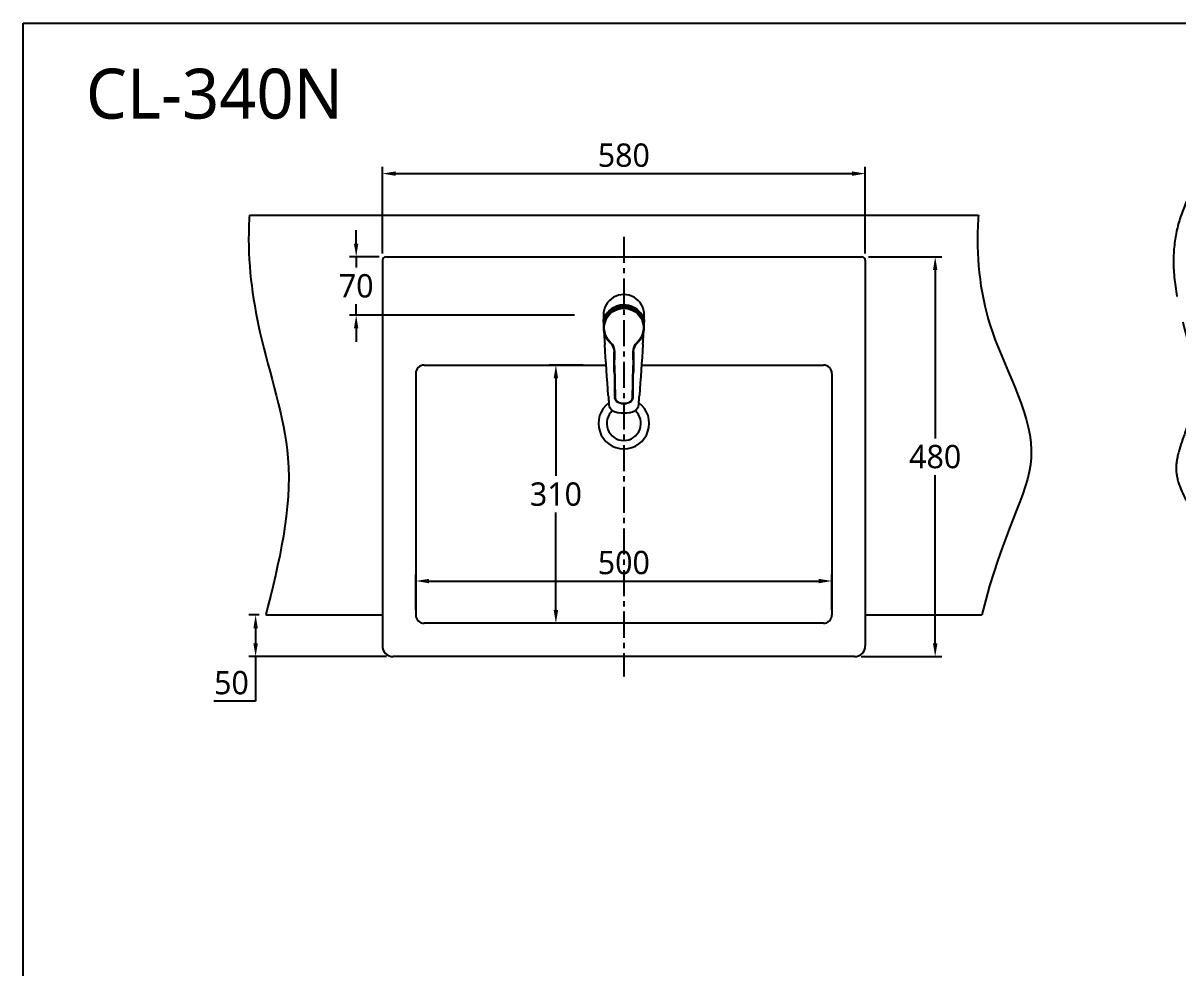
# Model space of a CAD drawing. Extents: x 0 to 3651, y -181 to 2100.
# Drawn here: x 0 to 1387, y 966 to 2100 of the extents above; entities that cross this region are included whole.
import ezdxf

# ---------------------------------------------------------------- set-up
doc = ezdxf.new("R2010")
doc.units = 0
doc.header["$LTSCALE"] = 25
doc.header["$MEASUREMENT"] = 0
doc.linetypes.add('CENTER', pattern=[2, 1.25, -0.25, 0.25, -0.25])
doc.linetypes.add('PHANTOM', pattern=[2.5, 1.25, -0.25, 0.25, -0.25, 0.25, -0.25])
doc.layers.get('0').update_dxf_attribs({"linetype": 'CONTINUOUS'})
doc.layers.get('DEFPOINTS').update_dxf_attribs({"linetype": 'CONTINUOUS'})
for name, color, linetype in [('1', 1, 'CONTINUOUS'), ('3', 3, 'CONTINUOUS'), ('5', 5, 'CONTINUOUS'), ('SA-DOOR', 4, 'CONTINUOUS')]:
    doc.layers.add(name, color=color, linetype=linetype)
doc.styles.add('GHS', font='romans', dxfattribs={"bigfont": 'ghs'})
doc.styles.get("Standard").update_dxf_attribs({"font": 'NanumGothic.ttf'})
doc.dimstyles.get("Standard").update_dxf_attribs({"dimtxt": 2.5, "dimasz": 2, "dimexe": 2, "dimexo": 1, "dimgap": 1.5, "dimtad": 1, "dimdec": 0, "dimlfac": 10, "dimrnd": 0.5, "dimzin": 0, "dimdsep": 46, "dimtxsty": 'Standard', "dimcen": 0, "dimclrt": 2, "dimadec": 0, "dimazin": 0, "dimtfac": 1, "dimtdec": 0, "dimtmove": 0, "dimatfit": 3, "dimfxl": 1, "dimtolj": 1, "dimtzin": 0, "dimarcsym": 0})

# ---------------------------------------------------------------- blocks, each defined once
blk = doc.blocks.new('*D15')
at = {"layer": '3', "color": 3, "lineweight": -2, "transparency": 16777216}
for p, q in [((431.6, 1823.4), (431.6, 1927.3)), ((447.6, 1919.3), (995.6, 1919.3)), ((1011.6, 1823.4), (1011.6, 1927.3))]:
    blk.add_line(p, q, dxfattribs=at)
at = {"layer": '3', "color": 3, "transparency": 16777216}
for points in [[(447.6, 1922), (447.6, 1916.6), (431.6, 1919.3)], [(995.6, 1922), (995.6, 1916.6), (1011.6, 1919.3)]]:
    blk.add_solid(points, dxfattribs=at)
at = {"layer": 'DEFPOINTS', "color": 0, "transparency": 16777216}
for p in [(1011.6, 1919.3), (431.6, 1815.4), (1011.6, 1815.4)]:
    blk.add_point(p, dxfattribs=at)
at = {"layer": '3', "color": 2, "transparency": 16777216, "insert": (721.6, 1941.3), "char_height": 28, "attachment_point": 5}
blk.add_mtext('\\A1;580', dxfattribs=at)
blk = doc.blocks.new('*D16')
at = {"layer": '1', "color": 3, "lineweight": -2, "transparency": 16777216}
for p, q in [((672.6, 1689.4), (632, 1689.4)), ((640, 1673.4), (640, 1556.4)), ((640, 1395.4), (640, 1512.4)), ((713.6, 1379.4), (632, 1379.4))]:
    blk.add_line(p, q, dxfattribs=at)
at = {"layer": '1', "color": 3, "transparency": 16777216}
for points in [[(637.3, 1673.4), (642.7, 1673.4), (640, 1689.4)], [(637.3, 1395.4), (642.7, 1395.4), (640, 1379.4)]]:
    blk.add_solid(points, dxfattribs=at)
at = {"layer": 'DEFPOINTS', "color": 0, "transparency": 16777216}
for p in [(680.6, 1689.4), (640, 1379.4), (721.6, 1379.4)]:
    blk.add_point(p, dxfattribs=at)
at = {"layer": '1', "color": 2, "transparency": 16777216, "insert": (640, 1534.4), "char_height": 28, "attachment_point": 5}
blk.add_mtext('\\A1;310', dxfattribs=at)
blk = doc.blocks.new('*D17')
at = {"layer": '3', "color": 3, "lineweight": -2, "transparency": 16777216}
for p, q in [((471.6, 1395.4), (471.6, 1438.2)), ((487.6, 1430.2), (955.6, 1430.2)), ((971.6, 1395.4), (971.6, 1438.2))]:
    blk.add_line(p, q, dxfattribs=at)
at = {"layer": '3', "color": 3, "transparency": 16777216}
for points in [[(487.6, 1432.8), (487.6, 1427.5), (471.6, 1430.2)], [(955.6, 1432.8), (955.6, 1427.5), (971.6, 1430.2)]]:
    blk.add_solid(points, dxfattribs=at)
at = {"layer": 'DEFPOINTS', "color": 0, "transparency": 16777216}
for p in [(971.6, 1430.2), (471.6, 1387.4), (971.6, 1387.4)]:
    blk.add_point(p, dxfattribs=at)
at = {"layer": '3', "color": 2, "transparency": 16777216, "insert": (721.6, 1452.2), "char_height": 28, "attachment_point": 5}
blk.add_mtext('\\A1;500', dxfattribs=at)
blk = doc.blocks.new('*D22')
at = {"layer": '1', "color": 3, "lineweight": -2, "transparency": 16777216}
for p, q in [((283.6, 1389.4), (271.3, 1389.4)), ((279.3, 1373.4), (279.3, 1355.4)), ((436.6, 1339.4), (271.3, 1339.4)), ((279.3, 1339.4), (279.3, 1286)), ((279.3, 1286), (229.3, 1286))]:
    blk.add_line(p, q, dxfattribs=at)
at = {"layer": '1', "color": 3, "transparency": 16777216}
for points in [[(276.6, 1373.4), (282, 1373.4), (279.3, 1389.4)], [(276.6, 1355.4), (282, 1355.4), (279.3, 1339.4)]]:
    blk.add_solid(points, dxfattribs=at)
at = {"layer": 'DEFPOINTS', "color": 0, "transparency": 16777216}
for p in [(279.3, 1389.4), (291.6, 1389.4), (444.6, 1339.4)]:
    blk.add_point(p, dxfattribs=at)
at = {"layer": '1', "color": 2, "transparency": 16777216, "insert": (250.3, 1308), "char_height": 28, "attachment_point": 5}
blk.add_mtext('\\A1;50', dxfattribs=at)
blk = doc.blocks.new('*D24')
at = {"layer": '1', "color": 3, "lineweight": -2, "transparency": 16777216}
for p, q in [((400.1, 1835.4), (400.1, 1851.4)), ((427.6, 1819.4), (392.1, 1819.4)), ((400.1, 1819.4), (400.1, 1806.4)), ((400.1, 1749.4), (400.1, 1762.4)), ((662.5, 1749.4), (392.1, 1749.4)), ((400.1, 1733.4), (400.1, 1717.4))]:
    blk.add_line(p, q, dxfattribs=at)
at = {"layer": '1', "color": 3, "transparency": 16777216}
for points in [[(397.4, 1835.4), (402.7, 1835.4), (400.1, 1819.4)], [(397.4, 1733.4), (402.7, 1733.4), (400.1, 1749.4)]]:
    blk.add_solid(points, dxfattribs=at)
at = {"layer": 'DEFPOINTS', "color": 0, "transparency": 16777216}
for p in [(435.6, 1819.4), (400.1, 1749.4), (670.5, 1749.4)]:
    blk.add_point(p, dxfattribs=at)
at = {"layer": '1', "color": 2, "transparency": 16777216, "insert": (400.1, 1784.4), "char_height": 28, "attachment_point": 5}
blk.add_mtext('\\A1;70', dxfattribs=at)
blk = doc.blocks.new('*D26')
at = {"layer": '1', "color": 3, "lineweight": -2, "transparency": 16777216}
for p, q in [((1015.6, 1819.4), (1103.6, 1819.4)), ((1095.6, 1803.4), (1095.6, 1601.4)), ((1095.6, 1355.4), (1095.6, 1557.4)), ((1006.6, 1339.4), (1103.6, 1339.4))]:
    blk.add_line(p, q, dxfattribs=at)
at = {"layer": '1', "color": 3, "transparency": 16777216}
for points in [[(1092.9, 1803.4), (1098.3, 1803.4), (1095.6, 1819.4)], [(1092.9, 1355.4), (1098.3, 1355.4), (1095.6, 1339.4)]]:
    blk.add_solid(points, dxfattribs=at)
at = {"layer": 'DEFPOINTS', "color": 0, "transparency": 16777216}
for p in [(1007.6, 1819.4), (998.6, 1339.4), (1095.6, 1339.4)]:
    blk.add_point(p, dxfattribs=at)
at = {"layer": '1', "color": 2, "transparency": 16777216, "insert": (1095.6, 1579.4), "char_height": 28, "attachment_point": 5}
blk.add_mtext('\\A1;480', dxfattribs=at)

msp = doc.modelspace()

# ---------------------------------------------------------------- linework, layer by layer
at = {"layer": '1'}
for p, q in [((271.9, 1869.4), (1147.6, 1869.4)), ((291.6, 1389.4), (431.6, 1389.4)), ((1011.6, 1389.4), (1151.6, 1389.4))]:
    msp.add_line(p, q, dxfattribs=at)
at = {"layer": '1', "color": 1, "linetype": 'CENTER'}
msp.add_line((721.6, 1843.4), (721.6, 1315.4), dxfattribs=at)
at = {"layer": '1', "color": 7, "linetype": 'Continuous'}
for p, q in [((718.6, 1759.6, 36.5), (718.6, 1760, 36.5)), ((724.6, 1760, 36.5), (724.6, 1759.6, 36.5)), ((697.6, 1737.7, 36.5), (697.6, 1734.1, 36.5)), ((745.6, 1734.1, 36.5), (745.6, 1737.7, 36.5)), ((710, 1695.7, 36.5), (709.9, 1705.2, 36.5)), ((710.4, 1705.2, 36.5), (710.5, 1695.7, 36.5)), ((732.7, 1695.7, 36.5), (732.8, 1705.2, 36.5)), ((733.3, 1705.2, 36.5), (733.2, 1695.7, 36.5)), ((733, 1678.9, 36.5), (733, 1678.9, 36.5)), ((718.5, 1643.4, 36.5), (718.5, 1643.9, 36.5)), ((718.5, 1643.9, 36.5), (724.7, 1643.9, 36.5)), ((718.5, 1643.4, 36.5), (724.7, 1643.4, 36.5)), ((724.7, 1643.4, 36.5), (724.7, 1643.9, 36.5))]:
    msp.add_line(p, q, dxfattribs=at)
at = {"layer": '1', "color": 7, "linetype": 'Continuous', "extrusion": (0, 0, -1)}
for centre, major_axis, ratio, start_param, end_param in [((721.6, 1734.1, 36.5), (0, -24.2), 0.992851, 0.765013, 5.518172), ((721.6, 1734.1, 36.5), (0, -23.7), 0.992543, 0.765013, 5.518172), ((721.6, 1737.7, 36.5), (-24, 0), 0.935718, 0, 1.445468), ((721.6, 1737.7, 36.5), (-24, 0), 0.935718, 1.696124, 3.141593), ((693.9, 1705, 36.5), (0, -16.1), 0.992083, 3.906606, 4.700928), ((693.9, 1705, 36.5), (0, -16.6), 0.992543, 3.906606, 4.700928), ((749.3, 1705, 36.5), (0, -16.6), 0.992543, 1.582257, 2.37658), ((749.3, 1705, 36.5), (0, -16.1), 0.992083, 1.582257, 2.37658), ((717, 1696.1, 36.5), (-2.5, 218.6), 0.032013, 4.633846, 4.710991), ((717, 1696.1, 36.5), (-2.5, 218.6), 0.029729, 4.633846, 4.710991), ((726.2, 1696.1, 36.5), (-2.5, -218.6), 0.029729, 4.713787, 4.790932), ((726.2, 1696.1, 36.5), (-2.5, -218.6), 0.032013, 4.713787, 4.790932)]:
    msp.add_ellipse(centre, major_axis=major_axis, ratio=ratio, start_param=start_param, end_param=end_param, dxfattribs=at)
at = {"layer": '1', "color": 7, "linetype": 'Continuous'}
for centre, major_axis, ratio, start_param, end_param in [((705.3, 1717, 36.5), (-0.348, -0.359), 0.000015, 4.712373, 6.371212), ((737.9, 1717, 36.5), (0.348, -0.359), 0.000015, 6.195158, 7.853998), ((710.4, 1705.2, 36.5), (-0.5, -0.006), 0.000022, 4.712434, 6.281756), ((710.5, 1695.7, 36.5), (-0.5, -0.006), 0.000022, 4.712434, 6.281756), ((732.7, 1695.7, 36.5), (-0.5, 0.006), 0.000022, 3.142304, 4.712343), ((732.8, 1705.2, 36.5), (-0.5, 0.006), 0.000022, 3.142304, 4.712343), ((710.7, 1678.9, 36.5), (-0.5, -0.007), 0.000022, 4.712445, 6.283744), ((732.5, 1678.9, 36.5), (-0.5, 0.007), 0.000022, 3.142373, 4.712333), ((711.1, 1651.3, 36.5), (-0.5, -0.007), 0.000022, 4.712446, 6.284862), ((732.1, 1651.3, 36.5), (-0.5, 0.007), 0.000022, 3.142383, 4.712333)]:
    msp.add_ellipse(centre, major_axis=major_axis, ratio=ratio, start_param=start_param, end_param=end_param, dxfattribs=at)
at = {"layer": '1'}
for points, knots in [([(271.9, 1869.4), (271.6, 1865), (269, 1818.2), (281.4, 1719.2), (335.9, 1567.2), (307.4, 1452.6), (291.6, 1389.4)], [121.477491, 121.477491, 121.477491, 121.477491, 134.790097, 262.823736, 417.289914, 607.794921, 607.794921, 607.794921, 607.794921]), ([(1147.6, 1869.4), (1147.3, 1865), (1144.5, 1818.2), (1155.5, 1719.8), (1243.1, 1580.6), (1175.9, 1490.1), (1151.6, 1389.4)], [12.145434, 12.145434, 12.145434, 12.145434, 13.47901, 26.282374, 41.728991, 55.847145, 55.847145, 55.847145, 55.847145])]:
    msp.add_open_spline(points, degree=3, knots=knots, dxfattribs=at)
at = {"layer": '1', "color": 7, "linetype": 'Continuous'}
for points, knots in [([(724.6, 1759.6, 36.5), (724.6, 1759.5, 36.5), (724.6, 1759.5, 36.5), (724.3, 1759.4, 36.5), (724.2, 1759.4, 36.5), (723.8, 1759.4, 36.5), (723.5, 1759.4, 36.5), (722.9, 1759.4, 36.5), (722.6, 1759.4, 36.5), (722, 1759.4, 36.5), (721.6, 1759.4, 36.5), (720.9, 1759.4, 36.5), (720.6, 1759.4, 36.5), (720, 1759.4, 36.5), (719.7, 1759.4, 36.5), (719.3, 1759.4, 36.5), (719.1, 1759.4, 36.5), (718.8, 1759.5, 36.5), (718.7, 1759.5, 36.5), (718.6, 1759.5, 36.5), (718.6, 1759.6, 36.5), (718.6, 1759.6, 36.5)], [0, 0, 0, 0, 0.106849, 0.106849, 0.213662, 0.213662, 0.32101, 0.32101, 0.428728, 0.428728, 0.535874, 0.535874, 0.642403, 0.642403, 0.74922, 0.74922, 0.856785, 0.856785, 0.964404, 0.964404, 1, 1, 1, 1]), ([(710.7, 1678.9, 36.5), (710.8, 1674.5, 36.5), (710.9, 1670.2, 36.5), (711, 1661, 36.5), (711, 1656.1, 36.5), (711.1, 1651.3, 36.5)], [0, 0, 0, 0, 0.471221, 0.471221, 1, 1, 1, 1]), ([(732.1, 1651.3, 36.5), (732.2, 1655.6, 36.5), (732.2, 1659.9, 36.5), (732.4, 1669.1, 36.5), (732.4, 1674, 36.5), (732.5, 1678.9, 36.5)], [0, 0, 0, 0, 0.471221, 0.471221, 1, 1, 1, 1]), ([(718.5, 1643.4, 36.5), (716.5, 1643.4, 36.5), (714.4, 1644.3, 36.5), (711.5, 1647.2, 36.5), (710.7, 1649.2, 36.5), (710.6, 1651.3, 36.5)], [0, 0, 0, 0, 0.5, 0.5, 1, 1, 1, 1]), ([(711.1, 1651.3, 36.5), (711.1, 1649.3, 36.5), (711.9, 1647.4, 36.5), (714.7, 1644.7, 36.5), (716.6, 1643.9, 36.5), (718.5, 1643.9, 36.5)], [0, 0, 0, 0, 0.5, 0.5, 1, 1, 1, 1]), ([(724.7, 1643.9, 36.5), (726.7, 1643.9, 36.5), (728.6, 1644.7, 36.5), (731.3, 1647.4, 36.5), (732.1, 1649.3, 36.5), (732.1, 1651.3, 36.5)], [0, 0, 0, 0, 0.5, 0.5, 1, 1, 1, 1]), ([(732.6, 1651.3, 36.5), (732.6, 1649.2, 36.5), (731.7, 1647.2, 36.5), (728.8, 1644.3, 36.5), (726.8, 1643.4, 36.5), (724.7, 1643.4, 36.5)], [0, 0, 0, 0, 0.5, 0.5, 1, 1, 1, 1])]:
    msp.add_open_spline(points, degree=3, knots=knots, dxfattribs=at)
for points in [[(710.2, 1678.9, 36.5), (710.4, 1665.1, 36.5), (710.6, 1651.3, 36.5)], [(732.6, 1651.3, 36.5), (732.8, 1665.1, 36.5), (733, 1678.9, 36.5)]]:
    msp.add_open_spline(points, degree=2, dxfattribs=at)
at = {"layer": '3', "color": 7}
for p, q in [((435.6, 1819.4), (1007.6, 1819.4)), ((431.6, 1815.4), (431.6, 1352.4)), ((1011.6, 1815.4), (1011.6, 1352.4)), ((471.6, 1679.4), (471.6, 1389.4)), ((481.6, 1689.4), (700.4, 1689.4)), ((742.8, 1689.4), (961.6, 1689.4)), ((971.6, 1679.4), (971.6, 1389.4)), ((961.6, 1379.4), (481.6, 1379.4)), ((998.6, 1339.4), (444.6, 1339.4))]:
    msp.add_line(p, q, dxfattribs=at)
for centre, radius, start, end in [((435.6, 1815.4), 4, 90, 180), ((1007.6, 1815.4), 4, 0, 90), ((481.6, 1679.4), 10, 90, 180), ((961.6, 1679.4), 10, 0, 90), ((721.6, 1619.4), 30.5, 126.2861, 53.7139), ((721.6, 1619.4), 20.5, 131.1923, 48.8077), ((481.6, 1389.4), 10, 180, 270), ((961.6, 1389.4), 10, 270, 0), ((444.6, 1352.4), 13, 180, 270), ((998.6, 1352.4), 13, 270, 0)]:
    msp.add_arc(centre, radius, start, end, dxfattribs=at)
at = {"layer": '3', "color": 2, "linetype": 'PHANTOM', "ltscale": 5}
msp.add_open_spline([(1417.1, 1920.3), (1389, 1877.9), (1366.1, 1813.9), (1425.4, 1643.4), (1360.2, 1563), (1433.4, 1485.9), (1420.8, 1432.6), (1407, 1407.9)], degree=3, knots=[1.286047, 1.286047, 1.286047, 1.286047, 13.701909, 20.218462, 29.347318, 38.324862, 46.033082, 46.033082, 46.033082, 46.033082], dxfattribs=at)
at = {"layer": '5', "color": 7, "linetype": 'Continuous'}
for p, q in [((697.1, 1749.4, 36.5), (697.1, 1741.4, 36.5)), ((746.1, 1741.4, 36.5), (746.1, 1749.4, 36.5))]:
    msp.add_line(p, q, dxfattribs=at)
msp.add_ellipse((721.6, 1749.4), major_axis=(0, -24.7), ratio=0.992546, start_param=1.570796, end_param=4.712389, dxfattribs=at)
at = {"layer": '5', "color": 7, "linetype": 'Continuous', "extrusion": (0, 0, -1)}
for major_axis, start_param, end_param in [((-300.5, 4332.8), 4.757445, 4.771564), ((-300.5, -4332.8), 4.653214, 4.667333)]:
    msp.add_ellipse((721.6, 1458.1, 36.5), major_axis=major_axis, ratio=0.001187, start_param=start_param, end_param=end_param, dxfattribs=at)
at = {"layer": '5', "color": 7, "linetype": 'Continuous'}
for points, knots in [([(702, 1752.3, 36.5), (704.3, 1755.3, 36.5), (707.2, 1757.7, 36.5), (712.3, 1760.2, 36.5), (714.1, 1760.9, 36.5), (717.8, 1761.8, 36.5), (719.7, 1762, 36.5), (725.4, 1762, 36.5), (729.2, 1761.1, 36.5), (736, 1757.8, 36.5), (739, 1755.3, 36.5), (741.2, 1752.3, 36.5)], [0, 0, 0, 0, 0.25, 0.25, 0.375, 0.375, 0.5, 0.5, 0.75, 0.75, 1, 1, 1, 1]), ([(699.5, 1748.3, 36.5), (699.5, 1748.2, 36.5), (698.8, 1746.7, 36.5), (697.6, 1743.6, 36.5), (697.1, 1739.5, 36.5), (697.1, 1736.8, 36.5), (697.2, 1735.6, 36.5), (697.3, 1734.8, 36.5), (697.4, 1733, 36.5), (697.6, 1731.5, 36.5), (697.7, 1730.4, 36.5)], [0, 0, 0, 0, 0.00964, 0.277538, 0.544008, 0.678609, 0.71237, 0.746136, 0.813663, 1, 1, 1, 1]), ([(699.5, 1748.3, 36.5), (699.8, 1748.8, 36.5), (700.1, 1749.4, 36.5), (700.5, 1750.2, 36.5), (700.6, 1750.5, 36.5), (700.7, 1751, 36.5), (700.6, 1751, 36.5), (700.3, 1750.8, 36.5), (699.8, 1750.3, 36.5), (698.9, 1749, 36.5), (698.4, 1748.1, 36.5), (697.8, 1746.4, 36.5), (697.7, 1745.7, 36.5), (697.4, 1744.4, 36.5), (697.3, 1743.6, 36.5), (697.2, 1742.8, 36.5)], [0, 0, 0, 0, 0.0625, 0.0625, 0.125, 0.125, 0.25, 0.25, 0.5, 0.5, 0.75, 0.75, 0.875, 0.875, 1, 1, 1, 1]), ([(697.2, 1742.5, 36.5), (697.2, 1743.3, 36.5), (697.3, 1744, 36.5), (697.6, 1745.3, 36.5), (697.8, 1745.9, 36.5), (698.3, 1747.6, 36.5), (698.7, 1748.5, 36.5), (699.6, 1749.9, 36.5), (700, 1750.4, 36.5), (700.5, 1750.8, 36.5), (700.6, 1750.8, 36.5), (700.6, 1750.5, 36.5), (700.5, 1750.4, 36.5), (700.1, 1749.6, 36.5), (699.8, 1749, 36.5), (699.5, 1748.4, 36.5)], [0, 0, 0, 0, 0.125, 0.125, 0.25, 0.25, 0.5, 0.5, 0.75, 0.75, 0.875, 0.875, 0.9375, 0.9375, 1, 1, 1, 1]), ([(699.5, 1748.4, 36.5), (698.5, 1746.2, 36.5), (697.8, 1743.9, 36.5), (697.3, 1740.7, 36.5), (697.2, 1740, 36.5), (697.2, 1739.2, 36.5)], [0, 0, 0, 0, 0.758346, 0.758346, 1, 1, 1, 1]), ([(702, 1752.3, 36.5), (701.5, 1751.6, 36.5), (700.6, 1750.4, 36.5), (699.9, 1749, 36.5), (699.5, 1748.3, 36.5)], [0, 0, 0, 0, 0.500004, 1, 1, 1, 1]), ([(743.7, 1748.3, 36.5), (743.3, 1749, 36.5), (742.6, 1750.4, 36.5), (741.7, 1751.6, 36.5), (741.2, 1752.3, 36.5)], [0, 0, 0, 0, 0.499996, 1, 1, 1, 1]), ([(746, 1742.8, 36.5), (746, 1743.6, 36.5), (745.9, 1744.4, 36.5), (745.6, 1745.7, 36.5), (745.4, 1746.4, 36.5), (744.8, 1748.1, 36.5), (744.3, 1749, 36.5), (743.4, 1750.3, 36.5), (743, 1750.8, 36.5), (742.6, 1751, 36.5), (742.5, 1751, 36.5), (742.6, 1750.5, 36.5), (742.8, 1750.2, 36.5), (743.2, 1749.4, 36.5), (743.4, 1748.8, 36.5), (743.7, 1748.3, 36.5)], [0, 0, 0, 0, 0.125, 0.125, 0.25, 0.25, 0.5, 0.5, 0.75, 0.75, 0.875, 0.875, 0.9375, 0.9375, 1, 1, 1, 1]), ([(743.7, 1748.4, 36.5), (743.4, 1749, 36.5), (743.1, 1749.6, 36.5), (742.7, 1750.4, 36.5), (742.7, 1750.5, 36.5), (742.6, 1750.8, 36.5), (742.8, 1750.8, 36.5), (743.2, 1750.4, 36.5), (743.6, 1749.9, 36.5), (744.5, 1748.5, 36.5), (744.9, 1747.6, 36.5), (745.5, 1745.9, 36.5), (745.6, 1745.3, 36.5), (745.9, 1744, 36.5), (746, 1743.3, 36.5), (746.1, 1742.5, 36.5)], [0, 0, 0, 0, 0.0625, 0.0625, 0.125, 0.125, 0.25, 0.25, 0.5, 0.5, 0.75, 0.75, 0.875, 0.875, 1, 1, 1, 1]), ([(746.1, 1739.2, 36.5), (746, 1740, 36.5), (746, 1740.7, 36.5), (745.5, 1743.9, 36.5), (744.7, 1746.2, 36.5), (743.7, 1748.4, 36.5)], [0, 0, 0, 0, 0.241708, 0.241708, 1, 1, 1, 1]), ([(745.6, 1730.4, 36.5), (745.7, 1731.5, 36.5), (745.8, 1733, 36.5), (745.9, 1734.8, 36.5), (746, 1735.6, 36.5), (746.1, 1736.8, 36.5), (746.2, 1739.5, 36.5), (745.6, 1743.6, 36.5), (744.5, 1746.7, 36.5), (743.7, 1748.2, 36.5), (743.7, 1748.3, 36.5)], [0, 0, 0, 0, 0.186337, 0.253864, 0.28763, 0.321391, 0.455992, 0.722462, 0.99036, 1, 1, 1, 1]), ([(697.2, 1742.8, 36.5), (697.2, 1742.8, 36.5), (697.2, 1742.9, 36.5), (697.2, 1743, 36.5), (697.2, 1743, 36.5)], [0, 0, 0, 0, 0.363263, 1, 1, 1, 1]), ([(746, 1743, 36.5), (746, 1743, 36.5), (746, 1742.9, 36.5), (746, 1742.8, 36.5), (746, 1742.8, 36.5)], [0, 0, 0, 0, 0.636737, 1, 1, 1, 1]), ([(697.7, 1730.4, 36.5), (697.7, 1729.9, 36.5), (697.8, 1727.7, 36.5), (698, 1724.7, 36.5), (698.2, 1721.4, 36.5), (698.4, 1718.1, 36.5), (698.6, 1715.7, 36.5), (698.7, 1714, 36.5)], [0, 0, 0, 0, 0.093675, 0.395779, 0.546834, 0.69789, 1, 1, 1, 1]), ([(744.5, 1714, 36.5), (744.6, 1715.7, 36.5), (744.8, 1718.1, 36.5), (745, 1721.4, 36.5), (745.2, 1724.7, 36.5), (745.4, 1727.7, 36.5), (745.5, 1729.9, 36.5), (745.6, 1730.4, 36.5)], [0, 0, 0, 0, 0.30211, 0.453166, 0.604221, 0.906325, 1, 1, 1, 1]), ([(713.2, 1632.7, 36.5), (710.7, 1633, 36.5), (708.3, 1634.3, 36.5), (704.8, 1638.2, 36.5), (703.8, 1640.7, 36.5), (703.6, 1643.2, 36.5)], [0, 0, 0, 0, 0.5, 0.5, 1, 1, 1, 1]), ([(739.6, 1643.2, 36.5), (739.4, 1640.7, 36.5), (738.4, 1638.2, 36.5), (734.9, 1634.3, 36.5), (732.6, 1633, 36.5), (730, 1632.7, 36.5)], [0, 0, 0, 0, 0.5, 0.5, 1, 1, 1, 1])]:
    msp.add_open_spline(points, degree=3, knots=knots, dxfattribs=at)
for points, degree in [([(702, 1752.3, 36.5), (701.9, 1752.3, 36.5), (701.6, 1752.3, 36.5), (701, 1751.8, 36.5), (700.3, 1751.1, 36.5), (699.5, 1750.1, 36.5), (698.7, 1748.8, 36.5), (698, 1747.2, 36.5), (697.5, 1745.3, 36.5), (697.3, 1743.8, 36.5), (697.2, 1743, 36.5)], 3), ([(699.5, 1748.4, 36.5), (699.5, 1748.4, 36.5), (699.5, 1748.3, 36.5), (699.5, 1748.3, 36.5)], 3), ([(746, 1743, 36.5), (746, 1743.8, 36.5), (745.7, 1745.3, 36.5), (745.2, 1747.2, 36.5), (744.5, 1748.8, 36.5), (743.7, 1750.1, 36.5), (743, 1751.1, 36.5), (742.2, 1751.8, 36.5), (741.6, 1752.3, 36.5), (741.3, 1752.3, 36.5), (741.2, 1752.3, 36.5)], 3), ([(743.7, 1748.3, 36.5), (743.7, 1748.3, 36.5), (743.7, 1748.4, 36.5), (743.7, 1748.4, 36.5)], 3), ([(697.2, 1742.8, 36.5), (697.1, 1742.2, 36.5), (697.1, 1741.7, 36.5), (697.1, 1740.9, 36.5)], 3), ([(697.1, 1741.1, 36.5), (697.1, 1741.7, 36.5), (697.1, 1742.1, 36.5), (697.2, 1742.5, 36.5)], 3), ([(697.1, 1741.5, 36.5), (697.1, 1741.1, 36.5)], 1), ([(697.2, 1743, 36.5), (697.2, 1742.9, 36.5), (697.2, 1742.8, 36.5), (697.2, 1742.7, 36.5)], 3), ([(697.2, 1742.8, 36.5), (697.2, 1742.7, 36.5), (697.2, 1742.6, 36.5), (697.2, 1742.5, 36.5)], 3), ([(746.1, 1742.7, 36.5), (746.1, 1742.8, 36.5), (746.1, 1742.9, 36.5), (746, 1743, 36.5)], 3), ([(746.1, 1742.5, 36.5), (746.1, 1742.6, 36.5), (746.1, 1742.7, 36.5), (746, 1742.8, 36.5)], 3), ([(746.1, 1740.9, 36.5), (746.1, 1741.7, 36.5), (746.1, 1742.2, 36.5), (746, 1742.8, 36.5)], 3), ([(746.1, 1742.5, 36.5), (746.1, 1742.1, 36.5), (746.1, 1741.7, 36.5), (746.1, 1741.1, 36.5)], 3), ([(746.1, 1741.1, 36.5), (746.1, 1741.5, 36.5)], 1), ([(702.9, 1652.9, 36.5), (703.1, 1650.6, 36.5), (703.3, 1648.2, 36.5), (703.4, 1645.8, 36.5)], 3), ([(739.8, 1645.8, 36.5), (740, 1648.2, 36.5), (740.1, 1650.6, 36.5), (740.3, 1652.9, 36.5)], 3), ([(713.2, 1632.7, 36.5), (718.8, 1631.9, 36.5), (724.4, 1631.9, 36.5), (730, 1632.7, 36.5)], 3)]:
    msp.add_open_spline(points, degree=degree, dxfattribs=at)
for points, weights in [([(703.4, 1645.8, 36.5), (703.5, 1644.5, 36.5), (703.6, 1643.2, 36.5)], [0.500000017234, 0.499999982766, 0.500000017234]), ([(739.6, 1643.2, 36.5), (739.7, 1644.5, 36.5), (739.8, 1645.8, 36.5)], [0.500000019311, 0.499999980689, 0.500000019311])]:
    msp.add_rational_spline(points, weights, degree=2, dxfattribs=at)
at = {"layer": 'SA-DOOR', "color": 7}
msp.add_lwpolyline([(0, 2100), (3650.6, 2100), (3650.6, -181.5), (0, -181.5)], close=True, dxfattribs=at)

# ---------------------------------------------------------------- texts
at = {"insert": (75.4, 2045.3), "char_height": 60, "width": 999.948, "attachment_point": 1, "style": 'GHS'}
msp.add_mtext('{\\fNanumGothic|b0|i0|c0|p50;CL-340N}', dxfattribs=at)

# ---------------------------------------------------------------- dimensions: what is measured, and where the dimension line sits
at = {"layer": '1'}
for base, p1, p2, picture, middle in [((400.1, 1749.4), (435.6, 1819.4), (670.5, 1749.4), '*D24', (400.1, 1784.4)), ((279.3, 1389.4), (444.6, 1339.4), (291.6, 1389.4), '*D22', (250.3, 1286))]:
    dim = msp.add_linear_dim(base=base, p1=p1, p2=p2, angle=90, dimstyle='Standard', override={"dimscale": 0.8, "dimtxt": 35, "dimasz": 20, "dimexe": 10, "dimexo": 10, "dimgap": 10, "dimtih": 1, "dimtoh": 1, "dimlfac": 1, "dimzin": 8, "dimclrd": 3, "dimclre": 3, "dimarcsym": 1}, dxfattribs=at)
    dim.commit()
    dim.dimension.update_dxf_attribs({"geometry": picture, "text_midpoint": middle, "dimtype": 160})
for base, p1, p2, picture, middle in [((1095.6, 1339.4), (1007.6, 1819.4), (998.6, 1339.4), '*D26', (1095.6, 1579.4)), ((640, 1379.4), (680.6, 1689.4), (721.6, 1379.4), '*D16', (640, 1534.4))]:
    dim = msp.add_linear_dim(base=base, p1=p1, p2=p2, angle=90, dimstyle='Standard', override={"dimscale": 0.8, "dimtxt": 35, "dimasz": 20, "dimexe": 10, "dimexo": 10, "dimgap": 10, "dimtih": 1, "dimtoh": 1, "dimlfac": 1, "dimzin": 8, "dimclrd": 3, "dimclre": 3, "dimarcsym": 1}, dxfattribs=at)
    dim.commit()
    dim.dimension.update_dxf_attribs({"geometry": picture, "text_midpoint": middle})
at = {"layer": '3', "color": 7}
dim = msp.add_linear_dim(base=(1011.6, 1919.3), p1=(431.6, 1815.4), p2=(1011.6, 1815.4), dimstyle='Standard', override={"dimscale": 0.8, "dimtxt": 35, "dimasz": 20, "dimexe": 10, "dimexo": 10, "dimgap": 10, "dimlfac": 1, "dimzin": 8, "dimclrd": 3, "dimclre": 3}, dxfattribs=at)
dim.commit()
dim.dimension.update_dxf_attribs({"geometry": '*D15', "text_midpoint": (721.6, 1919.3), "dimtype": 160})
dim = msp.add_linear_dim(base=(971.6, 1430.2), p1=(471.6, 1387.4), p2=(971.6, 1387.4), dimstyle='Standard', override={"dimscale": 0.8, "dimtxt": 35, "dimasz": 20, "dimexe": 10, "dimexo": 10, "dimgap": 10, "dimlfac": 1, "dimzin": 8, "dimclrd": 3, "dimclre": 3}, dxfattribs=at)
dim.commit()
dim.dimension.update_dxf_attribs({"geometry": '*D17', "text_midpoint": (721.6, 1452.2)})

doc.saveas('drawing.dxf')
